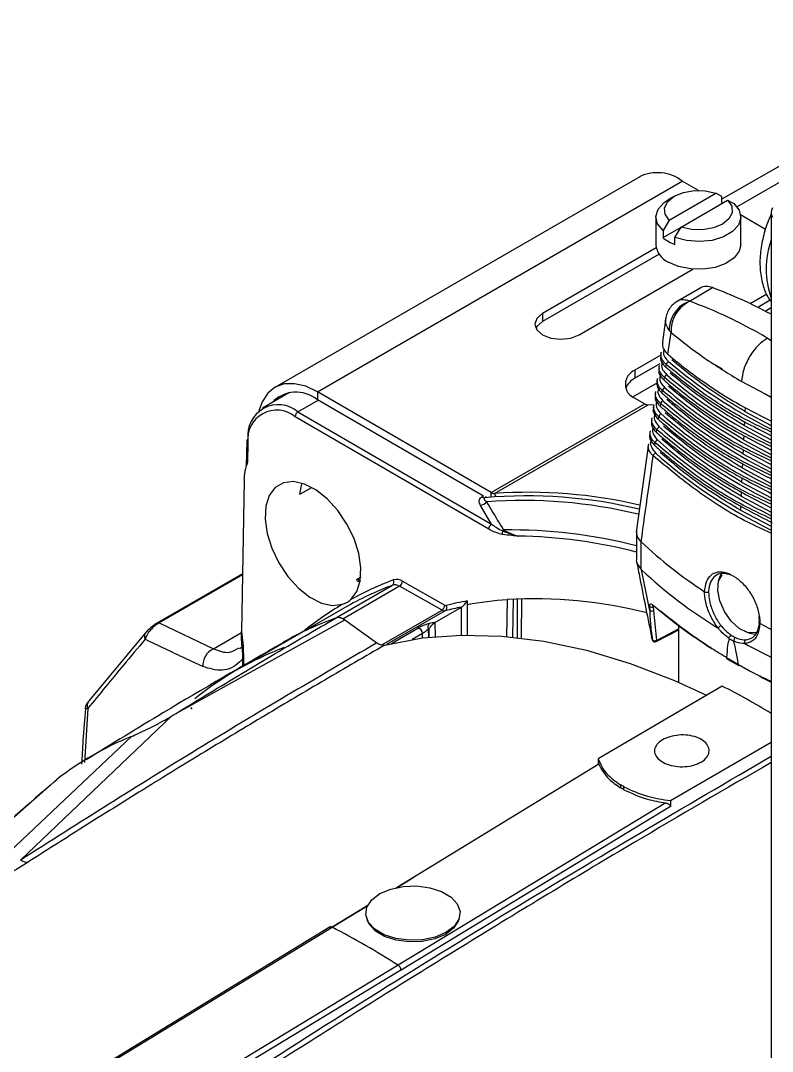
# Model space of a CAD drawing. Extents: x 7 to 135, y 3 to 97.
# Drawn here: x 13.958 to 16.726, y 11.374 to 15.169 of the extents above; entities that cross this region are included whole.
import ezdxf

# ---------------------------------------------------------------- set-up
doc = ezdxf.new("R2010")
doc.units = 0
doc.header["$MEASUREMENT"] = 0
doc.layers.add('OBJECT', color=7, linetype='CONTINUOUS')

msp = doc.modelspace()

# ---------------------------------------------------------------- linework, layer by layer
at = {"layer": 'OBJECT'}
for p, q in [((17.6792, 15.1688), (16.5397, 14.511)), ((16.5951, 14.4835), (17.4076, 14.9526)), ((16.2372, 14.5941), (14.8937, 13.8185)), ((15.0507, 13.8027), (16.3942, 14.5783)), ((16.4542, 14.5435), (16.3942, 14.5783)), ((16.3457, 14.4342), (16.5173, 14.5332)), ((16.5397, 14.5209), (16.5173, 14.5332)), ((16.3653, 14.5226), (16.3434, 14.5101)), ((16.3895, 14.4087), (16.5611, 14.5078)), ((16.5397, 14.4954), (16.5397, 14.5209)), ((16.5611, 14.5078), (16.5835, 14.4955)), ((16.7216, 14.4621), (16.7216, 9.2812)), ((16.2971, 14.446), (16.2969, 14.3439)), ((16.3457, 14.4342), (16.3231, 14.3959)), ((16.701, 14.4003), (16.6089, 14.4537)), ((16.6094, 14.3432), (16.6096, 14.4454)), ((16.3231, 14.3702), (16.3894, 14.4085)), ((16.3231, 14.3959), (16.3231, 14.3702)), ((16.367, 14.3705), (16.3895, 14.4087)), ((16.3669, 14.3448), (16.367, 14.3705)), ((16.309, 14.3088), (15.8796, 14.0609)), ((16.2982, 14.3319), (15.8797, 14.0903)), ((16.014, 14.0123), (16.4326, 14.2539)), ((16.462, 14.1852), (16.3753, 14.1352)), ((16.4204, 14.1366), (16.5056, 14.1858)), ((16.7053, 14.1618), (16.6445, 14.1266)), ((16.4221, 14.136), (16.4204, 14.1366)), ((16.7175, 14.1395), (16.672, 14.1132)), ((15.8797, 14.0903), (15.8796, 14.0609)), ((16.6994, 14.0994), (16.7216, 14.1122)), ((16.3333, 14.0758), (16.3207, 13.9858)), ((16.341, 13.9408), (16.3526, 14.0206)), ((16.3456, 14.0285), (16.3526, 14.0206)), ((16.708, 14.0004), (16.7216, 13.9918)), ((16.3156, 13.9368), (16.2198, 13.8815)), ((16.3154, 13.9479), (16.314, 13.9376)), ((16.3112, 13.9049), (16.2197, 13.8521)), ((16.3087, 13.8997), (16.3072, 13.8893)), ((16.334, 13.8928), (16.3355, 13.9026)), ((16.5407, 13.8858), (16.512, 13.9024)), ((16.2198, 13.8815), (16.2197, 13.8521)), ((16.302, 13.8515), (16.3006, 13.8412)), ((16.3271, 13.8448), (16.3285, 13.8546)), ((16.2118, 13.7843), (16.3014, 13.836)), ((16.7216, 13.7826), (16.6122, 13.8405)), ((14.9484, 13.7994), (14.8488, 13.7419)), ((15.0507, 13.8027), (15.0506, 13.7733)), ((15.691, 13.4312), (15.0507, 13.8027)), ((16.2198, 13.7792), (16.2567, 13.7577)), ((16.2954, 13.8033), (16.294, 13.793)), ((16.3202, 13.7968), (16.3216, 13.8066)), ((16.7216, 13.7811), (16.6907, 13.799)), ((14.9793, 13.7288), (15.0535, 13.7716)), ((15.662, 13.4186), (15.0506, 13.7733)), ((15.691, 13.4312), (16.2567, 13.7577)), ((15.7023, 13.4281), (16.268, 13.7547)), ((16.268, 13.7547), (16.2882, 13.7561)), ((16.2888, 13.7551), (16.2874, 13.7449)), ((16.3133, 13.7488), (16.3147, 13.7585)), ((16.6251, 13.7448), (16.6244, 13.7301)), ((15.6815, 13.2968), (14.9686, 13.7104)), ((14.9793, 13.7288), (15.6921, 13.3152)), ((16.2823, 13.7069), (16.2808, 13.6967)), ((16.3064, 13.7008), (16.3078, 13.7105)), ((16.6244, 13.7301), (16.7216, 13.6783)), ((16.2995, 13.6529), (16.3009, 13.6626)), ((16.6228, 13.6932), (16.6221, 13.6781)), ((16.6221, 13.6781), (16.7216, 13.6251)), ((16.2757, 13.6588), (16.2743, 13.6485)), ((16.6204, 13.6416), (16.6197, 13.6262)), ((16.6197, 13.6262), (16.7216, 13.5718)), ((14.7906, 13.6216), (14.7888, 13.5301)), ((14.795, 13.6151), (14.7936, 13.5429)), ((16.2691, 13.6106), (16.2246, 13.2859)), ((16.2927, 13.6049), (16.2941, 13.6146)), ((16.6181, 13.5899), (16.6174, 13.5742)), ((16.6174, 13.5742), (16.7216, 13.5186)), ((16.6157, 13.5383), (16.615, 13.5223)), ((16.615, 13.5223), (16.7216, 13.4654)), ((14.7806, 13.4762), (14.7709, 12.92)), ((16.6134, 13.4867), (16.6126, 13.4704)), ((16.6126, 13.4704), (16.7216, 13.4122)), ((14.9864, 13.4255), (14.9932, 13.4638)), ((14.9864, 13.4255), (15.0299, 13.4506)), ((16.611, 13.435), (16.6103, 13.4184)), ((15.6566, 13.4155), (15.662, 13.4186)), ((15.6727, 13.4158), (15.6674, 13.4127)), ((15.691, 13.4174), (15.691, 13.4312)), ((15.7023, 13.4281), (15.7059, 13.4186)), ((16.6103, 13.4184), (16.7216, 13.359)), ((15.6921, 13.3152), (15.6513, 13.3839)), ((16.6087, 13.3834), (16.6079, 13.3665)), ((16.6079, 13.3665), (16.7194, 13.3085)), ((16.2251, 13.2868), (16.225, 13.1864)), ((16.2424, 13.1488), (16.2425, 13.2504)), ((16.2425, 13.2504), (16.2426, 13.2503)), ((14.7746, 13.1329), (14.4593, 12.9508)), ((16.2439, 13.147), (16.2424, 13.1488)), ((16.2742, 12.9979), (16.2439, 13.147)), ((14.7745, 13.1283), (14.4686, 12.9517)), ((15.2102, 13.1205), (15.1996, 13.1144)), ((15.1996, 13.1144), (15.2079, 13.1015)), ((15.3637, 13.105), (15.52, 13.0175)), ((15.1215, 12.972), (15.3269, 13.0905)), ((15.3533, 13.0865), (15.1447, 12.9661)), ((15.5096, 12.999), (15.3533, 13.0865)), ((16.4762, 13.0664), (16.4762, 13.0664)), ((15.6025, 13.0182), (15.6023, 12.9075)), ((15.6025, 13.0329), (15.6025, 13.0182)), ((15.7476, 12.9018), (15.75, 13.0373)), ((15.7712, 13.0387), (15.7688, 12.8999)), ((15.7874, 12.8979), (15.7875, 13.0396)), ((15.8016, 13.0401), (15.8015, 12.8963)), ((15.1508, 13.0075), (14.7528, 12.7777)), ((15.2878, 12.871), (15.5096, 12.999)), ((15.5216, 12.9966), (15.3055, 12.8718)), ((15.4834, 12.9535), (15.5813, 13.01)), ((15.5811, 12.9071), (15.5813, 13.01)), ((16.2735, 13.0123), (16.2742, 12.9979)), ((16.2893, 12.9971), (16.2886, 13.0115)), ((16.3002, 12.8875), (16.2893, 12.9971)), ((14.4686, 12.9517), (14.668, 12.8569)), ((14.5154, 12.6093), (15.1514, 12.9627)), ((15.1514, 12.9627), (15.27, 12.8786)), ((15.4834, 12.9535), (15.4832, 12.9534)), ((15.4832, 12.9534), (15.4839, 12.9014)), ((16.3811, 12.7334), (16.3813, 12.9414)), ((16.6784, 12.9572), (16.6767, 12.9748)), ((16.679, 12.9491), (16.679, 12.9491)), ((14.2135, 12.6673), (14.4244, 12.9216)), ((14.668, 12.8569), (14.7709, 12.9163)), ((14.9986, 12.9195), (15.0003, 12.9209)), ((15.3231, 12.876), (15.4211, 12.9325)), ((15.4378, 12.9128), (15.3994, 12.8907)), ((15.438, 12.8963), (15.4378, 12.9128)), ((15.4588, 12.9295), (15.4592, 12.8988)), ((15.4627, 12.8992), (15.4623, 12.9303)), ((16.2981, 12.8829), (16.3813, 12.9262)), ((16.3813, 12.9297), (16.3002, 12.8875)), ((16.2839, 12.8894), (16.2813, 12.8993)), ((16.2839, 12.8894), (16.2842, 12.8882)), ((16.5663, 12.8947), (16.5663, 12.8947)), ((16.5836, 12.8847), (16.5836, 12.8847)), ((16.5566, 12.8242), (16.6006, 12.7988)), ((16.5566, 12.8242), (16.5566, 12.8242)), ((16.5587, 12.8201), (16.6027, 12.7946)), ((16.6006, 12.7988), (16.6006, 12.7988)), ((16.5411, 12.7191), (16.0848, 12.4512)), ((14.2053, 12.6365), (14.1936, 12.4381)), ((13.9582, 12.0789), (14.5154, 12.6093)), ((13.743, 11.9449), (14.3659, 12.5337)), ((16.3509, 12.2976), (16.7216, 12.5133)), ((16.0848, 12.4512), (16.0841, 12.4294)), ((16.0872, 12.4314), (15.3419, 11.9766)), ((13.5053, 11.8596), (14.0909, 12.3749)), ((14.083, 12.3681), (14.0909, 12.3749)), ((16.1668, 12.3558), (16.1665, 12.345)), ((16.1792, 12.3377), (16.1795, 12.3484)), ((16.3509, 12.2976), (16.3512, 12.2753)), ((16.3341, 12.2889), (15.3482, 11.6915)), ((16.3512, 12.2753), (15.3586, 11.674)), ((15.3419, 11.9766), (15.4061, 12.0157)), ((15.1048, 11.8319), (15.2358, 11.9119)), ((15.2358, 11.9118), (15.1049, 11.8319)), ((12.1104, 10.0063), (15.1049, 11.8319)), ((15.0964, 11.8306), (15.0979, 11.8324)), ((15.3482, 11.6915), (12.3426, 9.8723)), ((15.3585, 11.6739), (12.3529, 9.8547)), ((15.3586, 11.674), (15.3585, 11.6739))]:
    msp.add_line(p, q, dxfattribs=at)
at = {"layer": 'OBJECT', "flags": 128}
for points in [[(16.3457, 14.4342), (16.3308, 14.4564), (16.3291, 14.4802), (16.3409, 14.503), (16.3648, 14.5224), (16.3983, 14.5362), (16.4378, 14.5429), (16.4789, 14.5419), (16.5173, 14.5332)], [(16.3231, 14.3959), (16.3032, 14.4208), (16.2971, 14.4481), (16.3054, 14.4751), (16.3274, 14.4994), (16.3434, 14.5101)], [(16.5835, 14.4955), (16.6035, 14.4706), (16.6095, 14.4433), (16.6012, 14.4163), (16.5793, 14.392), (16.5458, 14.3727), (16.5037, 14.36), (16.457, 14.3553), (16.41, 14.3589), (16.367, 14.3705)], [(16.5611, 14.5078), (16.576, 14.4856), (16.5777, 14.4618), (16.5659, 14.4389), (16.542, 14.4196), (16.5085, 14.4058), (16.469, 14.399), (16.4279, 14.4001), (16.3895, 14.4087)], [(16.6094, 14.3432), (16.604, 14.3199), (16.5854, 14.2953), (16.555, 14.2749), (16.5156, 14.2606), (16.4706, 14.2537), (16.4241, 14.2547), (16.3801, 14.2637), (16.3426, 14.2798)], [(15.8797, 14.0903), (15.8591, 14.0724), (15.8518, 14.0514), (15.8591, 14.0304), (15.8797, 14.0125), (15.9105, 14.0005), (15.9468, 13.9963), (15.9832, 14.0004), (16.014, 14.0123)], [(15.8796, 14.0609), (15.859, 14.0431), (15.8552, 14.0368)], [(15.0507, 13.8027), (15.008, 13.8226), (14.9669, 13.8323), (14.9289, 13.8312), (14.8954, 13.8195), (14.8678, 13.7975), (14.847, 13.7661), (14.8351, 13.7321)], [(15.1735, 13.0377), (15.1955, 13.067), (15.2083, 13.1066), (15.2109, 13.1542), (15.2033, 13.2069), (15.1858, 13.2619), (15.1596, 13.3158), (15.1261, 13.3655), (15.0873, 13.4082), (15.0455, 13.4413), (15.0029, 13.463), (14.9622, 13.472), (14.9257, 13.4677), (14.8955, 13.4505), (14.8734, 13.4212), (14.8606, 13.3817), (14.8579, 13.3341), (14.8655, 13.2814), (14.8828, 13.2264), (14.909, 13.1725), (14.9425, 13.1227), (14.9812, 13.08), (15.0231, 13.0468), (15.0656, 13.025), (15.1063, 13.016), (15.1429, 13.0202)], [(16.6754, 12.9198), (16.6626, 12.915), (16.6346, 12.9166), (16.604, 12.9317), (16.5744, 12.9584), (16.5495, 12.9935), (16.5323, 13.0328), (16.5247, 13.0715), (16.5279, 13.105), (16.5412, 13.1292)], [(16.7216, 12.9279), (16.7164, 12.9304), (16.679, 12.9491)], [(15.2994, 12.8704), (15.4373, 12.8962), (15.5811, 12.9071), (15.7303, 12.9032), (15.8841, 12.8844), (16.0417, 12.8508), (16.2024, 12.8027), (16.3654, 12.7401), (16.4838, 12.6863)], [(16.6227, 12.921), (16.641, 12.9136), (16.6639, 12.9109)], [(16.3002, 12.8875), (16.2981, 12.8863), (16.2957, 12.8855), (16.2931, 12.8851), (16.2906, 12.8852), (16.2882, 12.8857), (16.2863, 12.8866), (16.2848, 12.8879), (16.2839, 12.8894)], [(14.2079, 12.6626), (14.2101, 12.6648), (14.2135, 12.6673)], [(15.3672, 11.9818), (15.4166, 11.9835), (15.4649, 11.9771), (15.508, 11.9632), (15.5427, 11.9427), (15.5659, 11.9175), (15.5759, 11.8895), (15.5718, 11.8611), (15.554, 11.8344), (15.524, 11.8117), (15.484, 11.7949), (15.4375, 11.7852), (15.3881, 11.7834), (15.3399, 11.7898), (15.2967, 11.8038), (15.2621, 11.8242), (15.2388, 11.8494), (15.2288, 11.8774), (15.2329, 11.9059), (15.2507, 11.9325), (15.2808, 11.9552), (15.3207, 11.9721), (15.3672, 11.9818)], [(15.571, 11.8591), (15.5692, 11.8539), (15.5517, 11.8277), (15.5221, 11.8053), (15.4828, 11.7887), (15.4369, 11.7792), (15.3883, 11.7775), (15.3408, 11.7837), (15.2983, 11.7975), (15.2642, 11.8176), (15.2414, 11.8424), (15.2337, 11.8591)], [(15.0979, 11.8324), (13.6123, 10.9267), (12.1034, 10.0068)]]:
    msp.add_lwpolyline(points, dxfattribs=at)
at = {"layer": 'OBJECT'}
for centre, radius, start, end in [((16.3028, 14.4584), 0.1507, 52.676, 115.8228), ((16.7537, 14.4621), 0.032, 147.271, 212.729), ((16.3735, 14.3502), 0.0769, 184.6927, 246.3412), ((16.4175, 14.4825), 0.1468, 229.937, 249.8218), ((17.0331, 14.2548), 0.3299, 160.7781, 199.2219), ((16.3488, 13.9011), 0.0134, 112.396, 173.5208), ((16.2393, 13.8303), 0.0548, 110.9042, 249.0955), ((16.2528, 13.7871), 0.073, 116.9924, 156.8466), ((16.3418, 13.8531), 0.0134, 112.2194, 173.488), ((16.3349, 13.805), 0.0134, 112.0436, 173.4553), ((14.9729, 13.6787), 0.1224, 50.5893, 137.4491), ((14.9071, 13.6419), 0.113, 50.2846, 187.2217), ((16.2673, 13.7744), 0.0198, 237.5693, 271.882), ((16.3279, 13.757), 0.0134, 111.8685, 173.4227), ((14.9006, 13.6285), 0.1065, 50.2846, 187.2217), ((14.9917, 13.7093), 0.0231, 122.5874, 177.2479), ((16.321, 13.709), 0.0133, 111.6941, 173.3903), ((16.3141, 13.661), 0.0133, 111.5206, 173.358), ((14.7982, 13.6207), 0.00762, 114.706, 173.7823), ((16.3072, 13.613), 0.0133, 111.3477, 173.3259), ((14.7982, 13.6221), 0.00765, 183.7774, 244.9397), ((16.3004, 13.5651), 0.0132, 111.1756, 173.2939), ((14.9578, 13.4763), 0.1773, 157.9309, 180.0492), ((15.8279, 11.6398), 1.7927, 76.8282, 94.0185), ((15.6441, 13.421), 0.0378, 281.0775, 321.9034), ((15.6665, 13.431), 0.0184, 237.4595, 272.7178), ((15.8208, 11.6354), 1.7839, 76.5534, 94.9334), ((15.8069, 11.6059), 1.7967, 76.3215, 94.2467), ((15.7016, 13.4479), 0.0198, 237.5693, 271.882), ((15.7046, 13.2957), 0.0231, 122.5874, 177.2479), ((15.7507, 13.2822), 0.0196, 155.1719, 194.7591), ((15.7074, 13.316), 0.0361, 314.8626, 322.1359), ((15.7623, 11.4385), 1.8555, 75.5603, 90.815), ((15.7593, 11.4109), 1.8606, 75.5038, 89.0876), ((17.3857, 14.4623), 1.666, 226.6762, 236.9132), ((17.4156, 14.3967), 1.7131, 226.8457, 238.6892), ((16.599, 13.0905), 0.0739, 142.9164, 180.2038), ((15.7466, 11.9988), 1.1864, 110.5131, 118.8841), ((15.3182, 13.1024), 0.0147, 306.4119, 31.1584), ((15.3357, 13.0599), 0.0319, 56.6046, 106.0069), ((15.3418, 13.0717), 0.0399, 56.6046, 106.0069), ((15.341, 13.1057), 0.0228, 302.7148, 358.2716), ((15.7398, 11.9867), 1.1785, 110.5041, 119.9851), ((15.7465, 12.0007), 1.1848, 120.6315, 129.0411), ((15.4973, 13.0181), 0.0228, 302.7148, 358.2716), ((15.5245, 13.0245), 0.0084, 237.4425, 280.3049), ((15.5125, 13.009), 0.0154, 306.3214, 28.2742), ((15.8266, 11.8144), 1.2389, 100.42, 104.0402), ((15.8446, 11.7316), 1.3091, 94.1447, 100.6566), ((15.8525, 11.388), 1.6525, 75.6074, 93.5572), ((16.2893, 13.0189), 0.00557, 181.4241, 228.8204), ((15.5186, 13.0132), 0.0168, 237.4425, 280.3049), ((15.8197, 11.8052), 1.2282, 101.1927, 104.0447), ((16.2817, 13.0237), 0.014, 234.4231, 299.6775), ((16.2824, 13.0093), 0.014, 234.42, 299.678), ((14.4644, 12.942), 0.0103, 120.0745, 138.8184), ((14.4651, 12.94), 0.0123, 73.0652, 117.8978), ((15.5141, 11.8597), 1.1785, 109.5397, 119.974), ((15.4726, 12.9368), 0.0156, 126.0061, 207.9446), ((14.437, 12.9021), 0.0232, 123.0616, 207.5558), ((15.4188, 12.9137), 0.019, 357.4831, 83.1216), ((16.2935, 12.8918), 0.01, 201.2057, 297.4618), ((16.2956, 12.8868), 0.00464, 302.7842, 8.3041), ((17.7351, 14.9198), 2.3263, 241.4922, 244.1738), ((14.6989, 12.7937), 0.0703, 116.108, 182.1857), ((15.1018, 9.9198), 3.1477, 59.0284, 62.7906), ((14.2271, 12.6475), 0.0245, 141.8363, 206.6959), ((14.5922, 12.6419), 0.00715, 181.9566, 245.0104), ((14.8069, 11.4525), 1.1677, 112.1905, 127.8203), ((14.5671, 9.5599), 3.2117, 59.8715, 60.1338), ((14.5613, 9.56), 3.224, 59.8721, 60.1333), ((15.1012, 11.8271), 0.0061, 52.8565, 143.6471), ((13.64, 9.0135), 3.1763, 57.4681, 62.5373), ((15.3346, 11.6715), 0.0242, 6.0328, 55.7854)]:
    msp.add_arc(centre, radius, start, end, dxfattribs=at)
for centre, major_axis, ratio, start_param, end_param in [((16.5249, 14.083), (-0.0641, 0.1015), 0.548792, 5.656443, 6.261259), ((16.8735, 12.2611), (-1.2088, 1.8994), 0.546281, 5.51866, 5.654756), ((18.1654, 14.6352), (2.1948, 0.0143), 0.583028, 3.729488, 3.990692), ((18.1653, 14.5846), (2.1981, 0.0144), 0.583028, 3.726076, 3.992016), ((18.1653, 14.534), (2.2013, 0.0144), 0.583028, 3.722673, 3.993335), ((18.1652, 14.4834), (2.2046, 0.0144), 0.583028, 3.719278, 3.994648), ((18.1652, 14.4328), (2.2078, 0.0144), 0.583028, 3.715891, 3.995956), ((18.1651, 14.3822), (2.2111, 0.0145), 0.583028, 3.712512, 3.997259), ((18.165, 14.3316), (2.2143, 0.0145), 0.583028, 3.709141, 3.998556), ((18.165, 14.281), (2.2176, 0.0145), 0.583028, 3.705778, 3.999848), ((18.1572, 13.5564), (2.222, -0.1575), 0.525646, 3.754087, 3.910555), ((16.8419, 9.9309), (-1.7227, 2.885), 0.567241, 6.08076, 6.091037), ((16.8313, 9.9245), (-1.7152, 2.872), 0.567195, 6.089186, 6.091001), ((17.3649, -3.8415), (-0.7922, 16.7458), 0.012156, 0.033296, 0.097258), ((16.5696, 13.0028), (-0.077, 0.1206), 0.545257, 2.24532, 2.416145), ((17.3649, -3.8415), (-0.7922, 16.7458), 0.012156, 6.170279, 6.234241), ((16.4214, 9.6881), (-1.625, 3.1136), 0.576753, 6.211795, 6.399165), ((18.1572, 13.5564), (2.222, -0.1575), 0.525646, 3.978248, 4.047837)]:
    msp.add_ellipse(centre, major_axis=major_axis, ratio=ratio, start_param=start_param, end_param=end_param, dxfattribs=at)
for points, knots in [([(16.7216, 14.4558), (16.7182, 14.4486), (16.7052, 14.4212), (16.6908, 14.3716), (16.6798, 14.3093), (16.6793, 14.2481), (16.6901, 14.1938), (16.705, 14.1549), (16.7186, 14.1378), (16.7222, 14.1332)], [0, 0, 0, 0, 0.063464, 0.240238, 0.419066, 0.600848, 0.785054, 0.941659, 1, 1, 1, 1]), ([(16.3756, 14.1353), (16.3703, 14.1319), (16.3596, 14.1247), (16.3468, 14.1095), (16.3369, 14.0914), (16.334, 14.0779), (16.3326, 14.0711)], [0, 0, 0, 0, 0.234291, 0.483248, 0.74087, 1, 1, 1, 1]), ([(16.4204, 14.1366), (16.4104, 14.1319), (16.3898, 14.122), (16.3647, 14.0945), (16.348, 14.0616), (16.3464, 14.0392), (16.3456, 14.0285)], [0, 0, 0, 0, 0.241561, 0.5, 0.758439, 1, 1, 1, 1]), ([(16.4221, 14.136), (16.4125, 14.1306), (16.3927, 14.1195), (16.369, 14.0898), (16.3537, 14.0547), (16.3529, 14.0317), (16.3526, 14.0206)], [0, 0, 0, 0, 0.24117, 0.5, 0.75883, 1, 1, 1, 1]), ([(16.4204, 14.1366), (16.4129, 14.1385), (16.398, 14.1424), (16.3828, 14.1405), (16.3769, 14.1356), (16.3759, 14.1347)], [0, 0, 0, 0, 0.45362, 0.907241, 1, 1, 1, 1]), ([(16.3329, 14.0711), (16.3327, 14.0706), (16.3303, 14.0636), (16.3334, 14.0486), (16.3415, 14.0352), (16.3456, 14.0285)], [0, 0, 0, 0, 0.032803, 0.516402, 1, 1, 1, 1]), ([(16.3526, 14.0206), (16.3919, 13.9892), (16.4712, 13.9259), (16.565, 13.8691), (16.6122, 13.8405)], [0, 0, 0, 0, 0.496376, 1, 1, 1, 1]), ([(16.3223, 13.9856), (16.3215, 13.9809), (16.3193, 13.9685), (16.3283, 13.953), (16.3381, 13.9435), (16.341, 13.9408)], [0, 0, 0, 0, 0.300991, 0.797571, 1, 1, 1, 1]), ([(16.708, 14.0004), (16.6963, 13.9923), (16.672, 13.9753), (16.6405, 13.933), (16.618, 13.8849), (16.6141, 13.8549), (16.6122, 13.8405)], [0, 0, 0, 0, 0.240773, 0.5, 0.759227, 1, 1, 1, 1]), ([(16.3156, 13.9374), (16.3148, 13.9331), (16.3124, 13.921), (16.321, 13.9055), (16.331, 13.8958), (16.334, 13.8928)], [0, 0, 0, 0, 0.277668, 0.776854, 1, 1, 1, 1]), ([(16.3355, 13.9026), (16.332, 13.906), (16.3218, 13.9162), (16.3136, 13.932), (16.3162, 13.9438), (16.3171, 13.9477)], [0, 0, 0, 0, 0.248826, 0.750533, 1, 1, 1, 1]), ([(16.3276, 13.959), (16.3265, 13.9563), (16.3226, 13.9465), (16.328, 13.9301), (16.3388, 13.9187), (16.3437, 13.9135)], [0, 0, 0, 0, 0.176963, 0.625722, 1, 1, 1, 1]), ([(16.341, 13.9408), (16.3447, 13.9376), (16.3635, 13.9217), (16.4454, 13.856), (16.5649, 13.7739), (16.6834, 13.7135), (16.7216, 13.694)], [0, 0, 0, 0, 0.0348762, 0.1744027, 0.7339004, 1, 1, 1, 1]), ([(16.3089, 13.8891), (16.3081, 13.8852), (16.3055, 13.8736), (16.3137, 13.8581), (16.3238, 13.8481), (16.3271, 13.8448)], [0, 0, 0, 0, 0.254407, 0.756351, 1, 1, 1, 1]), ([(16.3285, 13.8546), (16.3251, 13.858), (16.3149, 13.8682), (16.3068, 13.8839), (16.3095, 13.8956), (16.3104, 13.8994)], [0, 0, 0, 0, 0.250231, 0.754763, 1, 1, 1, 1]), ([(16.3208, 13.9108), (16.3198, 13.9085), (16.3158, 13.8991), (16.3208, 13.8827), (16.3317, 13.871), (16.3368, 13.8655)], [0, 0, 0, 0, 0.154222, 0.604641, 1, 1, 1, 1]), ([(16.334, 13.8928), (16.3378, 13.8896), (16.3564, 13.8737), (16.438, 13.8078), (16.5587, 13.7242), (16.6793, 13.6626), (16.7196, 13.642)], [0, 0, 0, 0, 0.034368, 0.171859, 0.723194, 1, 1, 1, 1]), ([(16.7216, 13.6542), (16.6839, 13.6722), (16.5907, 13.7165), (16.4621, 13.8006), (16.3778, 13.8685), (16.3355, 13.9026)], [0, 0, 0, 0, 0.252869, 0.624631, 1, 1, 1, 1]), ([(16.6244, 13.7301), (16.5834, 13.7548), (16.4853, 13.814), (16.4031, 13.8809), (16.3554, 13.9198)], [0, 0, 0, 0, 0.418548, 1, 1, 1, 1]), ([(16.3216, 13.8066), (16.3182, 13.8099), (16.3081, 13.8202), (16.3001, 13.8359), (16.3028, 13.8475), (16.3037, 13.8512)], [0, 0, 0, 0, 0.251429, 0.758366, 1, 1, 1, 1]), ([(16.314, 13.8627), (16.3131, 13.8606), (16.3091, 13.8517), (16.3136, 13.8353), (16.3246, 13.8232), (16.3299, 13.8174)], [0, 0, 0, 0, 0.131774, 0.583901, 1, 1, 1, 1]), ([(16.7216, 13.6011), (16.6851, 13.6183), (16.5909, 13.6629), (16.4595, 13.7486), (16.3723, 13.8191), (16.3285, 13.8546)], [0, 0, 0, 0, 0.239586, 0.617822, 1, 1, 1, 1]), ([(16.6221, 13.6781), (16.5811, 13.7029), (16.4815, 13.7629), (16.3983, 13.831), (16.3493, 13.871)], [0, 0, 0, 0, 0.411755, 1, 1, 1, 1]), ([(16.3022, 13.8409), (16.3014, 13.8374), (16.2986, 13.8262), (16.3065, 13.8106), (16.3167, 13.8003), (16.3202, 13.7968)], [0, 0, 0, 0, 0.232357, 0.736441, 1, 1, 1, 1]), ([(16.3072, 13.8145), (16.3064, 13.8128), (16.3023, 13.8042), (16.3065, 13.7879), (16.3176, 13.7755), (16.323, 13.7694)], [0, 0, 0, 0, 0.109604, 0.563486, 1, 1, 1, 1]), ([(16.3271, 13.8448), (16.3308, 13.8416), (16.3494, 13.8256), (16.4305, 13.7596), (16.5538, 13.6737), (16.6778, 13.6103), (16.7216, 13.5879)], [0, 0, 0, 0, 0.033559, 0.167815, 0.70617, 1, 1, 1, 1]), ([(16.6197, 13.6262), (16.5787, 13.6509), (16.4776, 13.7119), (16.3933, 13.7811), (16.3432, 13.8223)], [0, 0, 0, 0, 0.405259, 1, 1, 1, 1]), ([(16.2955, 13.7928), (16.2947, 13.7896), (16.2918, 13.7787), (16.2993, 13.7632), (16.3096, 13.7526), (16.3133, 13.7488)], [0, 0, 0, 0, 0.210744, 0.716884, 1, 1, 1, 1]), ([(16.3147, 13.7585), (16.3113, 13.7619), (16.3012, 13.7722), (16.2934, 13.7878), (16.2961, 13.7994), (16.297, 13.8031)], [0, 0, 0, 0, 0.252484, 0.76154, 1, 1, 1, 1]), ([(16.3202, 13.7968), (16.3239, 13.7936), (16.3423, 13.7776), (16.4231, 13.7114), (16.5483, 13.6236), (16.6751, 13.5586), (16.7216, 13.5348)], [0, 0, 0, 0, 0.032936, 0.164698, 0.69305, 1, 1, 1, 1]), ([(16.7216, 13.5479), (16.6863, 13.5645), (16.5911, 13.6092), (16.457, 13.6965), (16.3669, 13.7697), (16.3216, 13.8066)], [0, 0, 0, 0, 0.226802, 0.611255, 1, 1, 1, 1]), ([(16.6174, 13.5742), (16.5766, 13.599), (16.5051, 13.6424), (16.4126, 13.7096), (16.3623, 13.7522), (16.3371, 13.7736)], [0, 0, 0, 0, 0.398929, 0.698902, 1, 1, 1, 1]), ([(16.2888, 13.7446), (16.288, 13.7418), (16.285, 13.7313), (16.2921, 13.7158), (16.3025, 13.7049), (16.3064, 13.7008)], [0, 0, 0, 0, 0.189238, 0.697559, 1, 1, 1, 1]), ([(16.3078, 13.7105), (16.3045, 13.7139), (16.2944, 13.7242), (16.2867, 13.7398), (16.2895, 13.7513), (16.2903, 13.7549)], [0, 0, 0, 0, 0.253604, 0.764911, 1, 1, 1, 1]), ([(16.3004, 13.7663), (16.2997, 13.765), (16.2956, 13.7568), (16.2995, 13.7404), (16.3106, 13.7277), (16.3161, 13.7214)], [0, 0, 0, 0, 0.087698, 0.543377, 1, 1, 1, 1]), ([(16.3133, 13.7488), (16.317, 13.7456), (16.3353, 13.7296), (16.4157, 13.6632), (16.5428, 13.5735), (16.6723, 13.507), (16.7216, 13.4817)], [0, 0, 0, 0, 0.032334, 0.161691, 0.680392, 1, 1, 1, 1]), ([(16.7216, 13.4947), (16.6875, 13.5107), (16.5913, 13.5556), (16.4544, 13.6444), (16.3614, 13.7204), (16.3147, 13.7585)], [0, 0, 0, 0, 0.214492, 0.604916, 1, 1, 1, 1]), ([(16.3009, 13.6626), (16.2976, 13.666), (16.2877, 13.6763), (16.28, 13.6918), (16.2828, 13.7032), (16.2837, 13.7067)], [0, 0, 0, 0, 0.254791, 0.768483, 1, 1, 1, 1]), ([(16.2936, 13.7182), (16.293, 13.7172), (16.289, 13.7094), (16.2925, 13.693), (16.3036, 13.68), (16.3093, 13.6734)], [0, 0, 0, 0, 0.066041, 0.523561, 1, 1, 1, 1]), ([(16.3064, 13.7008), (16.3101, 13.6976), (16.3283, 13.6815), (16.4083, 13.6151), (16.5373, 13.5234), (16.6695, 13.4554), (16.7216, 13.4286)], [0, 0, 0, 0, 0.031754, 0.158787, 0.668171, 1, 1, 1, 1]), ([(16.7216, 13.4415), (16.6887, 13.4568), (16.5915, 13.502), (16.4518, 13.5924), (16.356, 13.671), (16.3078, 13.7105)], [0, 0, 0, 0, 0.202629, 0.598793, 1, 1, 1, 1]), ([(16.615, 13.5223), (16.5742, 13.5471), (16.5019, 13.5909), (16.4081, 13.6592), (16.3567, 13.703), (16.331, 13.7249)], [0, 0, 0, 0, 0.392965, 0.695887, 1, 1, 1, 1]), ([(16.2821, 13.6965), (16.2813, 13.694), (16.2782, 13.6839), (16.285, 13.6683), (16.2955, 13.6572), (16.2995, 13.6529)], [0, 0, 0, 0, 0.167808, 0.67844, 1, 1, 1, 1]), ([(16.2867, 13.6701), (16.2864, 13.6694), (16.2823, 13.6619), (16.2856, 13.6455), (16.2967, 13.6323), (16.3024, 13.6254)], [0, 0, 0, 0, 0.044622, 0.504024, 1, 1, 1, 1]), ([(16.7216, 13.3883), (16.6899, 13.403), (16.5917, 13.4483), (16.4492, 13.5403), (16.3506, 13.6216), (16.3009, 13.6626)], [0, 0, 0, 0, 0.1911889, 0.5928741, 1, 1, 1, 1]), ([(16.6126, 13.4704), (16.5716, 13.4951), (16.4658, 13.5589), (16.3784, 13.6317), (16.3248, 13.6763)], [0, 0, 0, 0, 0.387367, 1, 1, 1, 1]), ([(16.2753, 13.6483), (16.2746, 13.6462), (16.2714, 13.6364), (16.2779, 13.6209), (16.2885, 13.6095), (16.2927, 13.6049)], [0, 0, 0, 0, 0.146428, 0.659506, 1, 1, 1, 1]), ([(16.2941, 13.6146), (16.2908, 13.618), (16.2809, 13.6283), (16.2733, 13.6438), (16.2762, 13.6551), (16.277, 13.6586)], [0, 0, 0, 0, 0.256047, 0.772264, 1, 1, 1, 1]), ([(16.2799, 13.622), (16.2797, 13.6216), (16.2757, 13.6145), (16.2787, 13.5981), (16.2898, 13.5845), (16.2956, 13.5774)], [0, 0, 0, 0, 0.023432, 0.484754, 1, 1, 1, 1]), ([(16.2995, 13.6529), (16.3032, 13.6496), (16.3214, 13.6335), (16.4009, 13.5669), (16.5318, 13.4733), (16.6667, 13.4037), (16.7216, 13.3754)], [0, 0, 0, 0, 0.031193, 0.155983, 0.656366, 1, 1, 1, 1]), ([(16.6103, 13.4184), (16.5693, 13.4431), (16.4618, 13.5079), (16.3733, 13.5819), (16.3186, 13.6277)], [0, 0, 0, 0, 0.38188, 1, 1, 1, 1]), ([(16.2872, 13.5666), (16.284, 13.57), (16.2741, 13.5804), (16.2667, 13.5958), (16.2696, 13.607), (16.2704, 13.6104)], [0, 0, 0, 0, 0.257375, 0.77626, 1, 1, 1, 1]), ([(16.2927, 13.6049), (16.2963, 13.6017), (16.3144, 13.5855), (16.3936, 13.5187), (16.5273, 13.4225), (16.666, 13.3509), (16.7248, 13.3206)], [0, 0, 0, 0, 0.030447, 0.152252, 0.640665, 1, 1, 1, 1]), ([(16.7216, 13.3351), (16.6912, 13.3491), (16.5919, 13.3947), (16.4466, 13.4882), (16.3452, 13.5723), (16.2941, 13.6146)], [0, 0, 0, 0, 0.18015, 0.587148, 1, 1, 1, 1]), ([(16.2426, 13.2503), (16.2512, 13.3116), (16.266, 13.417), (16.281, 13.5224), (16.2872, 13.5666)], [0, 0, 0, 0, 0.581449, 1, 1, 1, 1]), ([(16.7216, 13.2819), (16.6924, 13.2953), (16.5921, 13.341), (16.444, 13.4361), (16.3398, 13.5229), (16.2872, 13.5666)], [0, 0, 0, 0, 0.169492, 0.581603, 1, 1, 1, 1]), ([(16.6079, 13.3665), (16.5537, 13.3996), (16.4453, 13.4658), (16.3566, 13.5413), (16.3124, 13.5791)], [0, 0, 0, 0, 0.500491, 1, 1, 1, 1]), ([(15.6513, 13.3839), (15.6487, 13.3897), (15.645, 13.3979), (15.6484, 13.4086), (15.6529, 13.4133), (15.6563, 13.4153), (15.6566, 13.4155)], [0, 0, 0, 0, 0.529016, 0.749571, 0.972102, 1, 1, 1, 1]), ([(15.6674, 13.4127), (15.6672, 13.4126), (15.6662, 13.412), (15.665, 13.4108), (15.664, 13.4085), (15.6653, 13.4042), (15.6695, 13.4006), (15.6732, 13.3981), (15.6738, 13.3977)], [0, 0, 0, 0, 0.020208, 0.105604, 0.194101, 0.401235, 0.894753, 1, 1, 1, 1]), ([(15.6738, 13.3977), (15.6802, 13.3867), (15.7002, 13.3519), (15.7214, 13.3174), (15.736, 13.2938)], [0, 0, 0, 0, 0.317173, 1, 1, 1, 1]), ([(15.7318, 13.2772), (15.7178, 13.2811), (15.7013, 13.2856), (15.6842, 13.2953), (15.6815, 13.2968)], [0, 0, 0, 0, 0.838538, 1, 1, 1, 1]), ([(15.6921, 13.3152), (15.6982, 13.3107), (15.7119, 13.3006), (15.7254, 13.2941), (15.7329, 13.2904)], [0, 0, 0, 0, 0.441608, 1, 1, 1, 1]), ([(15.7329, 13.2904), (15.7438, 13.2861), (15.7605, 13.2794), (15.7797, 13.2739), (15.7872, 13.2718), (15.7882, 13.2715), (15.7888, 13.2713), (15.7889, 13.2713)], [0, 0, 0, 0, 0.617727, 0.949767, 0.971337, 0.992517, 1, 1, 1, 1]), ([(15.736, 13.2938), (15.7502, 13.2868), (15.7666, 13.2786), (15.7864, 13.2721), (15.7889, 13.2713)], [0, 0, 0, 0, 0.8706242, 1, 1, 1, 1]), ([(16.226, 13.2923), (16.2258, 13.285), (16.2253, 13.27), (16.2368, 13.257), (16.2425, 13.2504)], [0, 0, 0, 0, 0.492163, 1, 1, 1, 1]), ([(15.7889, 13.2713), (15.7888, 13.2713), (15.7815, 13.272), (15.7625, 13.2737), (15.7436, 13.2759), (15.7318, 13.2772)], [0, 0, 0, 0, 0.007324, 0.381652, 1, 1, 1, 1]), ([(16.2253, 13.1864), (16.2252, 13.186), (16.2231, 13.1788), (16.2293, 13.1676), (16.2387, 13.1541), (16.2424, 13.1488)], [0, 0, 0, 0, 0.0288975, 0.6198768, 1, 1, 1, 1]), ([(16.2257, 13.1793), (16.2298, 13.158), (16.2484, 13.0623), (16.2676, 12.9668), (16.2825, 12.8926)], [0, 0, 0, 0, 0.221661, 1, 1, 1, 1]), ([(16.4762, 13.0664), (16.4779, 13.0791), (16.4811, 13.1046), (16.4989, 13.1298), (16.5245, 13.1417), (16.5564, 13.1385), (16.591, 13.1209), (16.6246, 13.0906), (16.6531, 13.051), (16.6726, 13.0066), (16.6794, 12.9717), (16.6791, 12.9536), (16.679, 12.9491)], [0, 0, 0, 0, 0.106547, 0.213092, 0.319763, 0.426916, 0.534499, 0.642267, 0.74996, 0.857311, 0.964156, 1, 1, 1, 1]), ([(16.5745, 13.1271), (16.5647, 13.1303), (16.5446, 13.137), (16.519, 13.1299), (16.5002, 13.1103), (16.4922, 13.0861), (16.491, 13.0699), (16.4907, 13.0659)], [0, 0, 0, 0, 0.2214, 0.455411, 0.689467, 0.923423, 1, 1, 1, 1]), ([(15.2027, 13.1029), (15.2011, 13.1037), (15.1978, 13.1052), (15.1958, 13.1083), (15.1962, 13.1112), (15.1977, 13.1131), (15.1991, 13.1141), (15.1996, 13.1144)], [0, 0, 0, 0, 0.284527, 0.57734, 0.758289, 0.911175, 1, 1, 1, 1]), ([(16.4762, 13.0664), (16.4771, 13.066), (16.4787, 13.0651), (16.482, 13.0644), (16.4854, 13.0643), (16.4882, 13.0649), (16.4899, 13.0655), (16.4906, 13.0658), (16.4907, 13.0659)], [0, 0, 0, 0, 0.208439, 0.416877, 0.625339, 0.83387, 0.967124, 1, 1, 1, 1]), ([(16.5257, 12.933), (16.5167, 12.946), (16.4987, 12.9722), (16.4818, 13.0176), (16.4765, 13.0491), (16.4763, 13.0643), (16.4762, 13.0664)], [0, 0, 0, 0, 0.315107, 0.632944, 0.949791, 1, 1, 1, 1]), ([(16.4907, 13.0659), (16.4917, 13.053), (16.4936, 13.0274), (16.5088, 12.9851), (16.5249, 12.957), (16.535, 12.9438), (16.5363, 12.9421)], [0, 0, 0, 0, 0.31781, 0.635605, 0.953792, 1, 1, 1, 1]), ([(15.1429, 13.0202), (15.1483, 13.0222), (15.1593, 13.0264), (15.1687, 13.0338), (15.1735, 13.0377)], [0, 0, 0, 0, 0.4917032, 1, 1, 1, 1]), ([(15.5813, 13.01), (15.5814, 13.01), (15.5822, 13.0105), (15.5839, 13.0117), (15.5869, 13.0142), (15.5901, 13.0173), (15.5964, 13.024), (15.6002, 13.0292), (15.6025, 13.0328), (15.6025, 13.0329)], [0, 0, 0, 0, 0.011632, 0.09197, 0.171542, 0.312662, 0.453019, 0.995547, 1, 1, 1, 1]), ([(16.2837, 13.0187), (16.2824, 13.0196), (16.2799, 13.0215), (16.2767, 13.0215), (16.2745, 13.0195), (16.2735, 13.0161), (16.2735, 13.0133), (16.2735, 13.0123)], [0, 0, 0, 0, 0.219062, 0.43802, 0.659218, 0.879999, 1, 1, 1, 1]), ([(16.5566, 12.8242), (16.552, 12.827), (16.5288, 12.8408), (16.4295, 12.9025), (16.3489, 12.9667), (16.2837, 13.0187)], [0, 0, 0, 0, 0.045653, 0.228294, 1, 1, 1, 1]), ([(16.285, 13.0152), (16.285, 13.0152), (16.285, 13.0152), (16.2854, 13.0148), (16.2856, 13.0147)], [0, 0, 0, 0, 0.629571, 1, 1, 1, 1]), ([(16.2742, 12.9979), (16.2744, 12.9927), (16.2754, 12.9666), (16.2781, 12.9301), (16.2824, 12.9), (16.2839, 12.8894)], [0, 0, 0, 0, 0.1396833, 0.6986629, 1, 1, 1, 1]), ([(14.4686, 12.9517), (14.4677, 12.9512), (14.4649, 12.9498), (14.4602, 12.9469), (14.4549, 12.9432), (14.4498, 12.9391), (14.4447, 12.9345), (14.4393, 12.929), (14.4333, 12.9221), (14.4275, 12.9142), (14.4226, 12.906), (14.4189, 12.8983), (14.4173, 12.8937), (14.4165, 12.8914)], [0, 0, 0, 0, 0.042202, 0.120384, 0.20005, 0.270195, 0.341355, 0.433971, 0.528624, 0.652619, 0.780407, 0.88925, 1, 1, 1, 1]), ([(14.4567, 12.9487), (14.4563, 12.9484), (14.4541, 12.9472), (14.45, 12.9445), (14.4438, 12.9399), (14.4366, 12.934), (14.4296, 12.9274), (14.4261, 12.9235), (14.4244, 12.9216)], [0, 0, 0, 0, 0.03751, 0.176038, 0.303573, 0.484244, 0.750671, 1, 1, 1, 1]), ([(14.5154, 12.6093), (14.5562, 12.6343), (14.6362, 12.6834), (14.7575, 12.7568), (14.8795, 12.8297), (15.0004, 12.901), (15.0813, 12.9479), (15.1199, 12.9703)], [0, 0, 0, 0, 0.2060235, 0.4048217, 0.6086378, 0.8128344, 1, 1, 1, 1]), ([(15.1514, 12.9627), (15.1466, 12.9655), (15.137, 12.9712), (15.1264, 12.9721), (15.1213, 12.9707), (15.1199, 12.9703)], [0, 0, 0, 0, 0.425022, 0.850044, 1, 1, 1, 1]), ([(15.4634, 12.9494), (15.463, 12.9493), (15.4601, 12.9487), (15.454, 12.947), (15.4448, 12.9437), (15.436, 12.94), (15.4278, 12.9362), (15.4233, 12.9338), (15.4211, 12.9325)], [0, 0, 0, 0, 0.039086, 0.283926, 0.491047, 0.667628, 0.83368, 1, 1, 1, 1]), ([(15.4623, 12.9303), (15.4623, 12.9303), (15.4642, 12.9334), (15.468, 12.9387), (15.4742, 12.9457), (15.4784, 12.9497), (15.4812, 12.9521), (15.4826, 12.953), (15.4832, 12.9534)], [0, 0, 0, 0, 0.004446, 0.470701, 0.719831, 0.850337, 0.933025, 1, 1, 1, 1]), ([(16.5257, 12.933), (16.5262, 12.9336), (16.5271, 12.9349), (16.5293, 12.9371), (16.5319, 12.9393), (16.5341, 12.9408), (16.5356, 12.9417), (16.5361, 12.942), (16.5363, 12.9421)], [0, 0, 0, 0, 0.214952, 0.429904, 0.644864, 0.85984, 0.951436, 1, 1, 1, 1]), ([(16.5363, 12.9421), (16.5459, 12.9315), (16.5581, 12.9181), (16.5712, 12.9088), (16.5739, 12.9069)], [0, 0, 0, 0, 0.796377, 1, 1, 1, 1]), ([(16.679, 12.9491), (16.6778, 12.9366), (16.6754, 12.9117), (16.657, 12.8864), (16.6378, 12.8773), (16.626, 12.8761), (16.6244, 12.8759)], [0, 0, 0, 0, 0.315568, 0.631102, 0.947588, 1, 1, 1, 1]), ([(16.6277, 12.8892), (16.6367, 12.8914), (16.6548, 12.8957), (16.6729, 12.9178), (16.6762, 12.9395), (16.6778, 12.9499)], [0, 0, 0, 0, 0.341143, 0.682281, 1, 1, 1, 1]), ([(16.6784, 12.9572), (16.6783, 12.9572), (16.6777, 12.9568), (16.6765, 12.9559), (16.6756, 12.9543), (16.6756, 12.9524), (16.6767, 12.9505), (16.6782, 12.9495), (16.679, 12.9491)], [0, 0, 0, 0, 0.0328764, 0.1661303, 0.3746612, 0.5831232, 0.7915612, 1, 1, 1, 1]), ([(14.773, 12.8684), (14.7723, 12.8776), (14.771, 12.8944), (14.7709, 12.912), (14.7709, 12.92)], [0, 0, 0, 0, 0.546335, 1, 1, 1, 1]), ([(14.7709, 12.92), (14.7728, 12.9057), (14.7786, 12.8621), (14.7787, 12.8212), (14.7788, 12.7937)], [0, 0, 0, 0, 0.3286328, 1, 1, 1, 1]), ([(15.4588, 12.9295), (15.4586, 12.9293), (15.4572, 12.9279), (15.4543, 12.9252), (15.4498, 12.9213), (15.4455, 12.9179), (15.4423, 12.9157), (15.4398, 12.914), (15.4387, 12.9134), (15.4378, 12.9128)], [0, 0, 0, 0, 0.044236, 0.318844, 0.540526, 0.715039, 0.863168, 0.891031, 1, 1, 1, 1]), ([(16.5253, 12.9331), (16.5254, 12.9331), (16.5255, 12.933), (16.5256, 12.933), (16.5257, 12.933), (16.5257, 12.933), (16.5257, 12.933)], [0, 0, 0, 0, 0.344879, 0.691965, 0.85965, 1, 1, 1, 1]), ([(16.5663, 12.8947), (16.555, 12.9036), (16.5407, 12.9147), (16.528, 12.9299), (16.5253, 12.9331)], [0, 0, 0, 0, 0.79181, 1, 1, 1, 1]), ([(16.5663, 12.8947), (16.5664, 12.8956), (16.5666, 12.8974), (16.5679, 12.9005), (16.5698, 12.9033), (16.5715, 12.9051), (16.5729, 12.9063), (16.5735, 12.9067), (16.5739, 12.9069)], [0, 0, 0, 0, 0.209939, 0.419878, 0.629817, 0.839756, 0.898241, 1, 1, 1, 1]), ([(16.5739, 12.9069), (16.5786, 12.9039), (16.584, 12.9006), (16.5893, 12.898), (16.5899, 12.8977)], [0, 0, 0, 0, 0.886118, 1, 1, 1, 1]), ([(15.27, 12.8786), (15.049, 12.7492), (14.607, 12.4905), (14.1745, 12.2161), (13.9582, 12.0789)], [0, 0, 0, 0, 0.499998, 1, 1, 1, 1]), ([(15.2994, 12.8704), (15.2256, 12.8275), (15.078, 12.7419), (14.8578, 12.6113), (14.6296, 12.4737), (14.4024, 12.3341), (14.1851, 12.1983), (14.0499, 12.1122), (13.9867, 12.0719)], [0, 0, 0, 0, 0.166677, 0.333344, 0.500001, 0.687097, 0.853763, 1, 1, 1, 1]), ([(14.9258, 12.8796), (14.7782, 12.7945), (14.5342, 12.6538), (14.2944, 12.5063), (14.1997, 12.4481)], [0, 0, 0, 0, 0.605177, 1, 1, 1, 1]), ([(14.4165, 12.8914), (14.3897, 12.8596), (14.3171, 12.7733), (14.2486, 12.6894), (14.2053, 12.6365)], [0, 0, 0, 0, 0.368459, 1, 1, 1, 1]), ([(14.6286, 12.791), (14.6073, 12.801), (14.536, 12.8342), (14.4657, 12.8678), (14.4165, 12.8914)], [0, 0, 0, 0, 0.299277, 1, 1, 1, 1]), ([(14.7797, 12.8696), (14.7753, 12.865), (14.7694, 12.8587), (14.7642, 12.8567), (14.7629, 12.8562)], [0, 0, 0, 0, 0.74897, 1, 1, 1, 1]), ([(14.7726, 12.8683), (14.7727, 12.8676), (14.7749, 12.842), (14.776, 12.8161), (14.775, 12.7921), (14.775, 12.7915)], [0, 0, 0, 0, 0.02602, 0.974111, 1, 1, 1, 1]), ([(15.27, 12.8786), (15.2727, 12.8768), (15.2802, 12.8721), (15.2905, 12.8691), (15.297, 12.87), (15.2994, 12.8704)], [0, 0, 0, 0, 0.2638841, 0.7230958, 1, 1, 1, 1]), ([(16.5899, 12.8977), (16.5895, 12.8974), (16.5889, 12.897), (16.5876, 12.8958), (16.586, 12.8939), (16.5844, 12.8909), (16.5835, 12.8877), (16.5835, 12.8857), (16.5836, 12.8847)], [0, 0, 0, 0, 0.101759, 0.160244, 0.370183, 0.580122, 0.790061, 1, 1, 1, 1]), ([(16.6248, 12.8755), (16.6142, 12.8761), (16.6009, 12.8769), (16.5866, 12.8834), (16.5836, 12.8847)], [0, 0, 0, 0, 0.791837, 1, 1, 1, 1]), ([(16.5899, 12.8977), (16.6004, 12.8937), (16.6136, 12.8887), (16.6253, 12.8891), (16.6277, 12.8892)], [0, 0, 0, 0, 0.796377, 1, 1, 1, 1]), ([(16.6277, 12.8892), (16.6276, 12.8891), (16.6271, 12.8888), (16.6259, 12.8877), (16.6245, 12.8857), (16.6235, 12.8826), (16.6234, 12.8791), (16.624, 12.877), (16.6244, 12.8759)], [0, 0, 0, 0, 0.048564, 0.14016, 0.355136, 0.570096, 0.785048, 1, 1, 1, 1]), ([(16.6244, 12.8759), (16.6244, 12.8759), (16.6244, 12.8758), (16.6245, 12.8757), (16.6246, 12.8756), (16.6247, 12.8756), (16.6248, 12.8755)], [0, 0, 0, 0, 0.159851, 0.363921, 0.750554, 1, 1, 1, 1]), ([(14.668, 12.8569), (14.6883, 12.8488), (14.7214, 12.8355), (14.75, 12.853), (14.7611, 12.8599)], [0, 0, 0, 0, 0.612023, 1, 1, 1, 1]), ([(14.7743, 12.8184), (14.7714, 12.8151), (14.7501, 12.7909), (14.7018, 12.7691), (14.6527, 12.7838), (14.6286, 12.791)], [0, 0, 0, 0, 0.075804, 0.54579, 1, 1, 1, 1]), ([(16.5566, 12.8242), (16.5568, 12.8234), (16.557, 12.8217), (16.5579, 12.8204), (16.5586, 12.8202), (16.5587, 12.8201)], [0, 0, 0, 0, 0.461921, 0.923841, 1, 1, 1, 1]), ([(16.6006, 12.7988), (16.6054, 12.7961), (16.6295, 12.7827), (16.6677, 12.761), (16.7055, 12.7445), (16.7216, 12.7375)], [0, 0, 0, 0, 0.124968, 0.624914, 1, 1, 1, 1]), ([(16.6006, 12.7988), (16.6008, 12.7979), (16.601, 12.7963), (16.6019, 12.7949), (16.6026, 12.7947), (16.6027, 12.7947)], [0, 0, 0, 0, 0.461921, 0.923841, 1, 1, 1, 1]), ([(16.6027, 12.7947), (16.6032, 12.7945), (16.6042, 12.794), (16.6058, 12.7943), (16.6068, 12.7947), (16.607, 12.7948)], [0, 0, 0, 0, 0.402688, 0.847559, 1, 1, 1, 1]), ([(14.1965, 12.6371), (14.1932, 12.5977), (14.1874, 12.5285), (14.184, 12.4605), (14.1825, 12.4313)], [0, 0, 0, 0, 0.569456, 1, 1, 1, 1]), ([(14.2081, 12.6624), (14.2066, 12.6607), (14.2028, 12.6562), (14.199, 12.6495), (14.1959, 12.6417), (14.1959, 12.6379), (14.1959, 12.637)], [0, 0, 0, 0, 0.273782, 0.689683, 0.927248, 1, 1, 1, 1]), ([(14.2053, 12.6365), (14.2017, 12.6358), (14.1959, 12.6347), (14.1963, 12.6364), (14.1964, 12.6371)], [0, 0, 0, 0, 0.635565, 1, 1, 1, 1]), ([(14.3659, 12.5337), (14.3743, 12.5373), (14.3912, 12.5445), (14.4261, 12.5611), (14.4629, 12.5796), (14.4938, 12.5965), (14.5094, 12.6057), (14.5154, 12.6093)], [0, 0, 0, 0, 0.217936, 0.435233, 0.661573, 0.868603, 1, 1, 1, 1]), ([(16.4634, 12.4392), (16.4546, 12.435), (16.4371, 12.4266), (16.4035, 12.4216), (16.3693, 12.4229), (16.3376, 12.4307), (16.312, 12.444), (16.2955, 12.4613), (16.2899, 12.4806), (16.2958, 12.5), (16.3089, 12.5134), (16.3263, 12.5247), (16.348, 12.5339), (16.381, 12.5398), (16.4153, 12.5392), (16.4471, 12.532), (16.4726, 12.5187), (16.4891, 12.5011), (16.4947, 12.481), (16.4888, 12.4609), (16.4759, 12.4471), (16.4658, 12.4407), (16.4634, 12.4392)], [0, 0, 0, 0, 0.053667, 0.107334, 0.161009, 0.214695, 0.268376, 0.32205, 0.375728, 0.429414, 0.483094, 0.499977, 0.553659, 0.60734, 0.661037, 0.714737, 0.76841, 0.822062, 0.875724, 0.929416, 0.983118, 1, 1, 1, 1]), ([(12.6423, 9.8315), (12.9879, 10.0746), (13.6792, 10.5608), (14.7208, 11.2464), (15.7351, 11.8844), (16.4026, 12.2746), (16.7216, 12.461)], [0, 0, 0, 0, 0.255394, 0.510845, 0.766264, 1, 1, 1, 1]), ([(16.0848, 12.4512), (16.0926, 12.4324), (16.1069, 12.3976), (16.148, 12.3689), (16.1668, 12.3558)], [0, 0, 0, 0, 0.54186, 1, 1, 1, 1]), ([(16.7216, 12.4381), (16.5535, 12.3406), (16.1858, 12.1272), (15.6205, 11.7848), (15.0204, 11.4107), (14.4161, 11.0216), (13.8135, 10.6213), (13.2255, 10.2195), (12.8417, 9.9479), (12.6534, 9.8146)], [0, 0, 0, 0, 0.123528, 0.270146, 0.415672, 0.565188, 0.715491, 0.860428, 1, 1, 1, 1]), ([(16.0872, 12.4314), (16.087, 12.432), (16.0866, 12.4332), (16.086, 12.4343), (16.0855, 12.4348), (16.0849, 12.4348), (16.0846, 12.4339), (16.0842, 12.432), (16.0842, 12.4304), (16.0841, 12.4294)], [0, 0, 0, 0, 0.152076, 0.292239, 0.422144, 0.539512, 0.752461, 0.836115, 1, 1, 1, 1]), ([(16.0872, 12.4314), (16.0969, 12.4128), (16.113, 12.3814), (16.1511, 12.3555), (16.1665, 12.345)], [0, 0, 0, 0, 0.593401, 1, 1, 1, 1]), ([(14.0862, 12.3713), (13.9875, 12.2843), (13.7904, 12.1104), (13.6003, 11.9431), (13.5053, 11.8596)], [0, 0, 0, 0, 0.500635, 1, 1, 1, 1]), ([(16.1792, 12.3377), (16.2069, 12.3248), (16.2535, 12.303), (16.3108, 12.293), (16.3341, 12.2889)], [0, 0, 0, 0, 0.593383, 1, 1, 1, 1]), ([(16.1795, 12.3484), (16.2071, 12.3355), (16.2582, 12.3117), (16.3218, 12.3021), (16.3509, 12.2976)], [0, 0, 0, 0, 0.5415138, 1, 1, 1, 1]), ([(16.3341, 12.2889), (16.3354, 12.2887), (16.3377, 12.2882), (16.341, 12.287), (16.3439, 12.2856), (16.347, 12.2835), (16.3492, 12.2811), (16.3508, 12.2781), (16.351, 12.2764), (16.3512, 12.2753)], [0, 0, 0, 0, 0.152076, 0.292239, 0.422143, 0.539512, 0.752461, 0.836115, 1, 1, 1, 1]), ([(13.9867, 12.0719), (13.9738, 12.0637), (13.9491, 12.0479), (13.91, 12.0239), (13.8712, 12.0015), (13.832, 11.981), (13.7963, 11.9641), (13.7633, 11.9501), (13.7467, 11.9443), (13.7383, 11.9413)], [0, 0, 0, 0, 0.175155, 0.335953, 0.499736, 0.628069, 0.749937, 0.875049, 1, 1, 1, 1]), ([(13.9581, 12.0789), (13.9633, 12.0761), (13.9735, 12.0706), (13.9823, 12.0714), (13.9867, 12.0719)], [0, 0, 0, 0, 0.500003, 1, 1, 1, 1]), ([(15.0979, 11.8324), (15.0979, 11.8324), (15.0986, 11.8332), (15.101, 11.8334), (15.1036, 11.8324), (15.1049, 11.8319)], [0, 0, 0, 0, 0.000867, 0.500433, 1, 1, 1, 1]), ([(15.3585, 11.6739), (15.3584, 11.675), (15.3582, 11.6771), (15.357, 11.6805), (15.3551, 11.6843), (15.3521, 11.6885), (15.3494, 11.6905), (15.3482, 11.6915)], [0, 0, 0, 0, 0.179539, 0.32298, 0.500795, 0.759303, 1, 1, 1, 1])]:
    msp.add_open_spline(points, degree=3, knots=knots, dxfattribs=at)
msp.add_open_spline([(16.708, 14.0004), (16.66, 14.0269), (16.5642, 14.0799), (16.4694, 14.1173), (16.4221, 14.136)], degree=3, dxfattribs=at)

doc.saveas('drawing.dxf')
